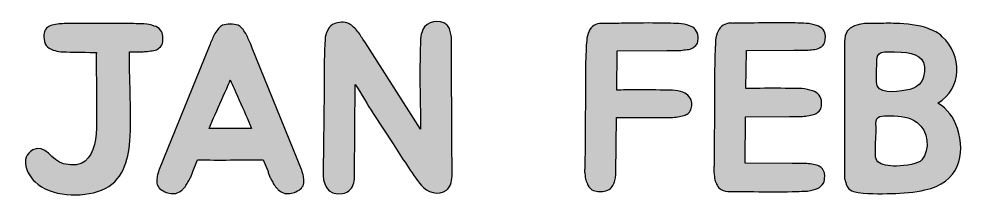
# Model space of a CAD drawing. Header units: millimetres. Extents: x 48 to 162, y 109 to 188.
# Drawn here: x 53 to 68.46, y 184.54 to 187.47 of the extents above; entities that cross this region are included whole.
import ezdxf

# ---------------------------------------------------------------- set-up
doc = ezdxf.new("R2010")
doc.units = ezdxf.units.MM
doc.header["$MEASUREMENT"] = 0
doc.layers.add('Layer 2', color=7, linetype='Continuous', lineweight=0)

# ---------------------------------------------------------------- blocks, each defined once
blk = doc.blocks.new('Block_60')
at = {"layer": 'Layer 2', "true_color": 0x000000, "transparency": 33554687}
h = blk.add_hatch(color=18, dxfattribs=at)
h.dxf.hatch_style = 2
edge = h.paths.add_edge_path()
edge.add_spline(control_points=[(64.088, 187.184), (64.088, 187.153), (64.083, 187.122), (64.08, 187.098), (64.076, 187.067), (64.06, 187.044), (64.029, 187.017), (64.014, 187.005), (63.987, 186.99), (63.959, 186.978), (63.928, 186.97), (63.893, 186.967), (63.855, 186.963), (63.824, 186.955), (63.785, 186.955), (63.75, 186.955), (63.75, 186.955), (63.575, 186.955), (63.575, 186.955), (63.575, 186.955), (62.764, 186.951), (62.764, 186.951), (62.764, 186.951), (62.764, 186.939), (62.764, 186.939), (62.764, 186.939), (62.76, 186.307), (62.76, 186.307), (62.799, 186.307), (62.849, 186.307), (62.919, 186.311), (63.125, 186.311), (63.269, 186.311), (63.466, 186.307), (63.466, 186.307), (63.49, 186.307), (63.49, 186.307), (63.548, 186.307), (63.606, 186.303), (63.668, 186.303), (63.727, 186.299), (63.785, 186.291), (63.839, 186.272), (63.882, 186.256), (63.917, 186.233), (63.94, 186.198), (63.967, 186.167), (63.983, 186.132), (63.983, 186.093), (63.983, 186.062), (63.983, 186.035), (63.975, 186.004), (63.971, 185.981), (63.952, 185.953), (63.924, 185.926), (63.905, 185.911), (63.886, 185.899), (63.851, 185.891), (63.824, 185.884), (63.789, 185.872), (63.754, 185.868), (63.719, 185.864), (63.684, 185.86), (63.645, 185.86), (63.645, 185.86), (63.466, 185.86), (63.466, 185.86), (63.466, 185.86), (62.752, 185.856), (62.752, 185.856), (62.752, 185.856), (62.741, 184.956), (62.741, 184.956), (62.741, 184.956), (62.741, 184.925), (62.741, 184.925), (62.741, 184.902), (62.737, 184.878), (62.733, 184.851), (62.725, 184.824), (62.718, 184.793), (62.706, 184.77), (62.69, 184.739), (62.675, 184.712), (62.655, 184.696), (62.628, 184.677), (62.593, 184.661), (62.55, 184.653), (62.481, 184.638), (62.415, 184.646), (62.353, 184.677), (62.329, 184.692), (62.302, 184.715), (62.287, 184.75), (62.283, 184.758), (62.279, 184.77), (62.279, 184.774), (62.279, 184.774), (62.267, 184.797), (62.267, 184.797), (62.252, 184.824), (62.248, 184.851), (62.244, 184.878), (62.244, 184.902), (62.24, 184.929), (62.236, 184.956), (62.232, 184.979), (62.232, 184.995), (62.236, 185.018), (62.236, 185.018), (62.236, 185.08), (62.236, 185.08), (62.236, 185.08), (62.24, 185.383), (62.24, 185.383), (62.24, 185.383), (62.244, 185.942), (62.244, 185.942), (62.248, 186.105), (62.248, 186.28), (62.248, 186.458), (62.244, 186.644), (62.248, 186.772), (62.256, 186.943), (62.256, 186.943), (62.256, 186.963), (62.256, 186.963), (62.259, 187.017), (62.259, 187.067), (62.267, 187.118), (62.271, 187.172), (62.283, 187.223), (62.306, 187.269), (62.322, 187.308), (62.349, 187.343), (62.384, 187.362), (62.423, 187.386), (62.465, 187.397), (62.508, 187.397), (62.524, 187.397), (62.539, 187.397), (62.558, 187.393), (62.558, 187.393), (62.558, 187.397), (62.558, 187.397), (62.741, 187.397), (62.756, 187.397), (62.962, 187.401), (63.172, 187.405), (63.373, 187.405), (63.575, 187.401), (63.575, 187.401), (63.595, 187.401), (63.595, 187.401), (63.653, 187.397), (63.711, 187.397), (63.773, 187.393), (63.831, 187.393), (63.89, 187.378), (63.944, 187.359), (63.987, 187.347), (64.021, 187.324), (64.045, 187.292), (64.072, 187.258), (64.083, 187.223), (64.088, 187.184)], knot_values=[0, 0, 0, 0, 1, 1, 1, 2, 2, 2, 3, 3, 3, 4, 4, 4, 5, 5, 5, 6, 6, 6, 7, 7, 7, 8, 8, 8, 9, 9, 9, 10, 10, 10, 11, 11, 11, 12, 12, 12, 13, 13, 13, 14, 14, 14, 15, 15, 15, 16, 16, 16, 17, 17, 17, 18, 18, 18, 19, 19, 19, 20, 20, 20, 21, 21, 21, 22, 22, 22, 23, 23, 23, 24, 24, 24, 25, 25, 25, 26, 26, 26, 27, 27, 27, 28, 28, 28, 29, 29, 29, 30, 30, 30, 31, 31, 31, 32, 32, 32, 33, 33, 33, 34, 34, 34, 35, 35, 35, 36, 36, 36, 37, 37, 37, 38, 38, 38, 39, 39, 39, 40, 40, 40, 41, 41, 41, 42, 42, 42, 43, 43, 43, 44, 44, 44, 45, 45, 45, 46, 46, 46, 47, 47, 47, 48, 48, 48, 49, 49, 49, 50, 50, 50, 51, 51, 51, 52, 52, 52, 53, 53, 53, 54, 54, 54, 55, 55, 55, 55], degree=3, periodic=0)
h = blk.add_hatch(color=18, dxfattribs=at)
h.dxf.hatch_style = 2
edge = h.paths.add_edge_path()
edge.add_spline(control_points=[(64.875, 186.943), (64.875, 186.943), (64.867, 186.334), (64.867, 186.334), (64.867, 186.334), (65.023, 186.334), (65.023, 186.334), (65.232, 186.338), (65.38, 186.338), (65.581, 186.334), (65.581, 186.334), (65.601, 186.334), (65.601, 186.334), (65.663, 186.334), (65.721, 186.33), (65.78, 186.33), (65.842, 186.326), (65.9, 186.311), (65.954, 186.295), (66.001, 186.28), (66.035, 186.256), (66.063, 186.225), (66.09, 186.19), (66.102, 186.151), (66.102, 186.113), (66.102, 186.085), (66.102, 186.05), (66.094, 186.023), (66.09, 185.996), (66.074, 185.969), (66.043, 185.946), (66.028, 185.926), (66.001, 185.915), (65.97, 185.907), (65.942, 185.899), (65.908, 185.891), (65.869, 185.887), (65.834, 185.88), (65.799, 185.876), (65.76, 185.876), (65.76, 185.876), (65.578, 185.876), (65.578, 185.876), (65.578, 185.876), (64.86, 185.872), (64.86, 185.872), (64.86, 185.872), (64.852, 185.111), (64.852, 185.111), (64.852, 185.111), (65.624, 185.104), (65.624, 185.104), (65.624, 185.104), (65.807, 185.104), (65.807, 185.104), (65.845, 185.104), (65.884, 185.104), (65.915, 185.1), (65.954, 185.092), (65.989, 185.088), (66.02, 185.08), (66.051, 185.069), (66.078, 185.053), (66.098, 185.038), (66.125, 185.01), (66.141, 184.987), (66.148, 184.956), (66.152, 184.933), (66.156, 184.902), (66.152, 184.871), (66.152, 184.828), (66.141, 184.793), (66.113, 184.758), (66.086, 184.727), (66.051, 184.7), (66.004, 184.688), (65.95, 184.665), (65.892, 184.653), (65.826, 184.653), (65.768, 184.65), (65.706, 184.65), (65.648, 184.646), (65.648, 184.646), (65.624, 184.646), (65.624, 184.646), (65.422, 184.642), (65.213, 184.642), (64.995, 184.646), (64.794, 184.65), (64.774, 184.65), (64.611, 184.65), (64.557, 184.646), (64.507, 184.653), (64.464, 184.681), (64.437, 184.696), (64.413, 184.719), (64.398, 184.754), (64.39, 184.762), (64.386, 184.774), (64.386, 184.777), (64.382, 184.785), (64.375, 184.793), (64.37, 184.801), (64.363, 184.828), (64.355, 184.855), (64.355, 184.882), (64.351, 184.906), (64.347, 184.933), (64.344, 184.96), (64.344, 184.96), (64.344, 185.022), (64.344, 185.022), (64.344, 185.041), (64.347, 185.065), (64.347, 185.084), (64.347, 185.084), (64.347, 185.387), (64.347, 185.387), (64.347, 185.387), (64.355, 185.946), (64.355, 185.946), (64.355, 185.946), (64.355, 186.462), (64.355, 186.462), (64.355, 186.648), (64.359, 186.776), (64.363, 186.947), (64.363, 186.947), (64.363, 186.967), (64.363, 186.967), (64.367, 187.021), (64.37, 187.071), (64.37, 187.122), (64.375, 187.176), (64.39, 187.226), (64.413, 187.273), (64.433, 187.312), (64.456, 187.347), (64.495, 187.366), (64.534, 187.39), (64.569, 187.401), (64.615, 187.401), (64.635, 187.401), (64.646, 187.401), (64.662, 187.397), (64.662, 187.397), (64.662, 187.401), (64.662, 187.401), (64.848, 187.401), (64.86, 187.401), (65.073, 187.405), (65.279, 187.409), (65.457, 187.409), (65.655, 187.405), (65.655, 187.405), (65.671, 187.405), (65.671, 187.405), (65.729, 187.401), (65.791, 187.401), (65.849, 187.397), (65.908, 187.397), (65.966, 187.382), (66.02, 187.362), (66.063, 187.351), (66.102, 187.327), (66.129, 187.296), (66.152, 187.261), (66.164, 187.226), (66.164, 187.188), (66.164, 187.157), (66.164, 187.126), (66.156, 187.102), (66.152, 187.071), (66.136, 187.048), (66.109, 187.021), (66.09, 187.009), (66.067, 186.994), (66.035, 186.982), (66.004, 186.974), (65.97, 186.97), (65.939, 186.967), (65.9, 186.959), (65.865, 186.959), (65.826, 186.959), (65.826, 186.959), (65.651, 186.959), (65.651, 186.959), (65.651, 186.959), (64.875, 186.955), (64.875, 186.955), (64.875, 186.955), (64.875, 186.943), (64.875, 186.943)], knot_values=[0, 0, 0, 0, 1, 1, 1, 2, 2, 2, 3, 3, 3, 4, 4, 4, 5, 5, 5, 6, 6, 6, 7, 7, 7, 8, 8, 8, 9, 9, 9, 10, 10, 10, 11, 11, 11, 12, 12, 12, 13, 13, 13, 14, 14, 14, 15, 15, 15, 16, 16, 16, 17, 17, 17, 18, 18, 18, 19, 19, 19, 20, 20, 20, 21, 21, 21, 22, 22, 22, 23, 23, 23, 24, 24, 24, 25, 25, 25, 26, 26, 26, 27, 27, 27, 28, 28, 28, 29, 29, 29, 30, 30, 30, 31, 31, 31, 32, 32, 32, 33, 33, 33, 34, 34, 34, 35, 35, 35, 36, 36, 36, 37, 37, 37, 38, 38, 38, 39, 39, 39, 40, 40, 40, 41, 41, 41, 42, 42, 42, 43, 43, 43, 44, 44, 44, 45, 45, 45, 46, 46, 46, 47, 47, 47, 48, 48, 48, 49, 49, 49, 50, 50, 50, 51, 51, 51, 52, 52, 52, 53, 53, 53, 54, 54, 54, 55, 55, 55, 56, 56, 56, 57, 57, 57, 58, 58, 58, 59, 59, 59, 60, 60, 60, 61, 61, 61, 62, 62, 62, 63, 63, 63, 64, 64, 64, 64], degree=3, periodic=0)
h = blk.add_hatch(color=18, dxfattribs=at)
h.dxf.hatch_style = 2
edge = h.paths.add_edge_path()
edge.add_spline(control_points=[(67.002, 186.73), (67.002, 186.633), (66.998, 186.536), (66.998, 186.443), (66.994, 186.233), (67.312, 186.276), (67.479, 186.303), (67.665, 186.334), (67.766, 186.423), (67.782, 186.609), (67.801, 186.842), (67.642, 186.92), (67.401, 186.928), (67.079, 186.935), (66.994, 186.97), (67.002, 186.73)], knot_values=[0, 0, 0, 0, 1, 1, 1, 2, 2, 2, 3, 3, 3, 4, 4, 4, 5, 5, 5, 5], degree=3, periodic=0)
edge = h.paths.add_edge_path()
edge.add_spline(control_points=[(67.739, 185.166), (67.879, 185.329), (67.844, 185.647), (67.665, 185.775), (67.545, 185.868), (67.382, 185.887), (67.231, 185.887), (67.083, 185.884), (66.986, 185.899), (66.99, 185.756), (66.998, 185.624), (66.982, 185.484), (66.982, 185.36), (66.982, 185.29), (66.967, 185.189), (67.021, 185.135), (67.079, 185.08), (67.196, 185.061), (67.324, 185.065), (67.483, 185.073), (67.677, 185.092), (67.739, 185.166)], knot_values=[0, 0, 0, 0, 1, 1, 1, 2, 2, 2, 3, 3, 3, 4, 4, 4, 5, 5, 5, 6, 6, 6, 7, 7, 7, 7], degree=3, periodic=0)
edge = h.paths.add_edge_path()
edge.add_spline(control_points=[(68.321, 185.678), (68.461, 185.255), (68.345, 184.789), (67.786, 184.673), (67.634, 184.638), (67.409, 184.615), (67.25, 184.615), (67.048, 184.611), (66.827, 184.603), (66.625, 184.646), (66.536, 184.673), (66.505, 184.743), (66.49, 184.824), (66.478, 184.851), (66.474, 184.875), (66.474, 184.894), (66.474, 184.894), (66.474, 187.098), (66.474, 187.098), (66.474, 187.39), (66.734, 187.401), (66.998, 187.397), (67.103, 187.397), (67.208, 187.401), (67.316, 187.397), (67.487, 187.393), (67.681, 187.374), (67.844, 187.312), (67.887, 187.296), (67.929, 187.277), (67.968, 187.258), (68.007, 187.238), (68.046, 187.211), (68.073, 187.18), (68.403, 186.881), (68.399, 186.334), (68.003, 186.093), (68.155, 185.996), (68.259, 185.868), (68.321, 185.678)], knot_values=[0, 0, 0, 0, 1, 1, 1, 2, 2, 2, 3, 3, 3, 4, 4, 4, 5, 5, 5, 6, 6, 6, 7, 7, 7, 8, 8, 8, 9, 9, 9, 10, 10, 10, 11, 11, 11, 12, 12, 12, 13, 13, 13, 13], degree=3, periodic=0)
at = {"layer": 'Layer 2', "color": 18, "lineweight": 25, "true_color": 0x000000}
for points, knots in [([(64.088, 187.184), (64.088, 187.153), (64.083, 187.122), (64.08, 187.098), (64.076, 187.067), (64.06, 187.044), (64.029, 187.017), (64.014, 187.005), (63.987, 186.99), (63.959, 186.978), (63.928, 186.97), (63.893, 186.967), (63.855, 186.963), (63.824, 186.955), (63.785, 186.955), (63.75, 186.955), (63.75, 186.955), (63.575, 186.955), (63.575, 186.955), (63.575, 186.955), (62.764, 186.951), (62.764, 186.951), (62.764, 186.951), (62.764, 186.939), (62.764, 186.939), (62.764, 186.939), (62.76, 186.307), (62.76, 186.307), (62.799, 186.307), (62.849, 186.307), (62.919, 186.311), (63.125, 186.311), (63.269, 186.311), (63.466, 186.307), (63.466, 186.307), (63.49, 186.307), (63.49, 186.307), (63.548, 186.307), (63.606, 186.303), (63.668, 186.303), (63.727, 186.299), (63.785, 186.291), (63.839, 186.272), (63.882, 186.256), (63.917, 186.233), (63.94, 186.198), (63.967, 186.167), (63.983, 186.132), (63.983, 186.093), (63.983, 186.062), (63.983, 186.035), (63.975, 186.004), (63.971, 185.981), (63.952, 185.953), (63.924, 185.926), (63.905, 185.911), (63.886, 185.899), (63.851, 185.891), (63.824, 185.884), (63.789, 185.872), (63.754, 185.868), (63.719, 185.864), (63.684, 185.86), (63.645, 185.86), (63.645, 185.86), (63.466, 185.86), (63.466, 185.86), (63.466, 185.86), (62.752, 185.856), (62.752, 185.856), (62.752, 185.856), (62.741, 184.956), (62.741, 184.956), (62.741, 184.956), (62.741, 184.925), (62.741, 184.925), (62.741, 184.902), (62.737, 184.878), (62.733, 184.851), (62.725, 184.824), (62.718, 184.793), (62.706, 184.77), (62.69, 184.739), (62.675, 184.712), (62.655, 184.696), (62.628, 184.677), (62.593, 184.661), (62.55, 184.653), (62.481, 184.638), (62.415, 184.646), (62.353, 184.677), (62.329, 184.692), (62.302, 184.715), (62.287, 184.75), (62.283, 184.758), (62.279, 184.77), (62.279, 184.774), (62.279, 184.774), (62.267, 184.797), (62.267, 184.797), (62.252, 184.824), (62.248, 184.851), (62.244, 184.878), (62.244, 184.902), (62.24, 184.929), (62.236, 184.956), (62.232, 184.979), (62.232, 184.995), (62.236, 185.018), (62.236, 185.018), (62.236, 185.08), (62.236, 185.08), (62.236, 185.08), (62.24, 185.383), (62.24, 185.383), (62.24, 185.383), (62.244, 185.942), (62.244, 185.942), (62.248, 186.105), (62.248, 186.28), (62.248, 186.458), (62.244, 186.644), (62.248, 186.772), (62.256, 186.943), (62.256, 186.943), (62.256, 186.963), (62.256, 186.963), (62.259, 187.017), (62.259, 187.067), (62.267, 187.118), (62.271, 187.172), (62.283, 187.223), (62.306, 187.269), (62.322, 187.308), (62.349, 187.343), (62.384, 187.362), (62.423, 187.386), (62.465, 187.397), (62.508, 187.397), (62.524, 187.397), (62.539, 187.397), (62.558, 187.393), (62.558, 187.393), (62.558, 187.397), (62.558, 187.397), (62.741, 187.397), (62.756, 187.397), (62.962, 187.401), (63.172, 187.405), (63.373, 187.405), (63.575, 187.401), (63.575, 187.401), (63.595, 187.401), (63.595, 187.401), (63.653, 187.397), (63.711, 187.397), (63.773, 187.393), (63.831, 187.393), (63.89, 187.378), (63.944, 187.359), (63.987, 187.347), (64.021, 187.324), (64.045, 187.292), (64.072, 187.258), (64.083, 187.223), (64.088, 187.184)], [0, 0, 0, 0, 1, 1, 1, 2, 2, 2, 3, 3, 3, 4, 4, 4, 5, 5, 5, 6, 6, 6, 7, 7, 7, 8, 8, 8, 9, 9, 9, 10, 10, 10, 11, 11, 11, 12, 12, 12, 13, 13, 13, 14, 14, 14, 15, 15, 15, 16, 16, 16, 17, 17, 17, 18, 18, 18, 19, 19, 19, 20, 20, 20, 21, 21, 21, 22, 22, 22, 23, 23, 23, 24, 24, 24, 25, 25, 25, 26, 26, 26, 27, 27, 27, 28, 28, 28, 29, 29, 29, 30, 30, 30, 31, 31, 31, 32, 32, 32, 33, 33, 33, 34, 34, 34, 35, 35, 35, 36, 36, 36, 37, 37, 37, 38, 38, 38, 39, 39, 39, 40, 40, 40, 41, 41, 41, 42, 42, 42, 43, 43, 43, 44, 44, 44, 45, 45, 45, 46, 46, 46, 47, 47, 47, 48, 48, 48, 49, 49, 49, 50, 50, 50, 51, 51, 51, 52, 52, 52, 53, 53, 53, 54, 54, 54, 55, 55, 55, 55]), ([(64.875, 186.943), (64.875, 186.943), (64.867, 186.334), (64.867, 186.334), (64.867, 186.334), (65.023, 186.334), (65.023, 186.334), (65.232, 186.338), (65.38, 186.338), (65.581, 186.334), (65.581, 186.334), (65.601, 186.334), (65.601, 186.334), (65.663, 186.334), (65.721, 186.33), (65.78, 186.33), (65.842, 186.326), (65.9, 186.311), (65.954, 186.295), (66.001, 186.28), (66.035, 186.256), (66.063, 186.225), (66.09, 186.19), (66.102, 186.151), (66.102, 186.113), (66.102, 186.085), (66.102, 186.05), (66.094, 186.023), (66.09, 185.996), (66.074, 185.969), (66.043, 185.946), (66.028, 185.926), (66.001, 185.915), (65.97, 185.907), (65.942, 185.899), (65.908, 185.891), (65.869, 185.887), (65.834, 185.88), (65.799, 185.876), (65.76, 185.876), (65.76, 185.876), (65.578, 185.876), (65.578, 185.876), (65.578, 185.876), (64.86, 185.872), (64.86, 185.872), (64.86, 185.872), (64.852, 185.111), (64.852, 185.111), (64.852, 185.111), (65.624, 185.104), (65.624, 185.104), (65.624, 185.104), (65.807, 185.104), (65.807, 185.104), (65.845, 185.104), (65.884, 185.104), (65.915, 185.1), (65.954, 185.092), (65.989, 185.088), (66.02, 185.08), (66.051, 185.069), (66.078, 185.053), (66.098, 185.038), (66.125, 185.01), (66.141, 184.987), (66.148, 184.956), (66.152, 184.933), (66.156, 184.902), (66.152, 184.871), (66.152, 184.828), (66.141, 184.793), (66.113, 184.758), (66.086, 184.727), (66.051, 184.7), (66.004, 184.688), (65.95, 184.665), (65.892, 184.653), (65.826, 184.653), (65.768, 184.65), (65.706, 184.65), (65.648, 184.646), (65.648, 184.646), (65.624, 184.646), (65.624, 184.646), (65.422, 184.642), (65.213, 184.642), (64.995, 184.646), (64.794, 184.65), (64.774, 184.65), (64.611, 184.65), (64.557, 184.646), (64.507, 184.653), (64.464, 184.681), (64.437, 184.696), (64.413, 184.719), (64.398, 184.754), (64.39, 184.762), (64.386, 184.774), (64.386, 184.777), (64.382, 184.785), (64.375, 184.793), (64.37, 184.801), (64.363, 184.828), (64.355, 184.855), (64.355, 184.882), (64.351, 184.906), (64.347, 184.933), (64.344, 184.96), (64.344, 184.96), (64.344, 185.022), (64.344, 185.022), (64.344, 185.041), (64.347, 185.065), (64.347, 185.084), (64.347, 185.084), (64.347, 185.387), (64.347, 185.387), (64.347, 185.387), (64.355, 185.946), (64.355, 185.946), (64.355, 185.946), (64.355, 186.462), (64.355, 186.462), (64.355, 186.648), (64.359, 186.776), (64.363, 186.947), (64.363, 186.947), (64.363, 186.967), (64.363, 186.967), (64.367, 187.021), (64.37, 187.071), (64.37, 187.122), (64.375, 187.176), (64.39, 187.226), (64.413, 187.273), (64.433, 187.312), (64.456, 187.347), (64.495, 187.366), (64.534, 187.39), (64.569, 187.401), (64.615, 187.401), (64.635, 187.401), (64.646, 187.401), (64.662, 187.397), (64.662, 187.397), (64.662, 187.401), (64.662, 187.401), (64.848, 187.401), (64.86, 187.401), (65.073, 187.405), (65.279, 187.409), (65.457, 187.409), (65.655, 187.405), (65.655, 187.405), (65.671, 187.405), (65.671, 187.405), (65.729, 187.401), (65.791, 187.401), (65.849, 187.397), (65.908, 187.397), (65.966, 187.382), (66.02, 187.362), (66.063, 187.351), (66.102, 187.327), (66.129, 187.296), (66.152, 187.261), (66.164, 187.226), (66.164, 187.188), (66.164, 187.157), (66.164, 187.126), (66.156, 187.102), (66.152, 187.071), (66.136, 187.048), (66.109, 187.021), (66.09, 187.009), (66.067, 186.994), (66.035, 186.982), (66.004, 186.974), (65.97, 186.97), (65.939, 186.967), (65.9, 186.959), (65.865, 186.959), (65.826, 186.959), (65.826, 186.959), (65.651, 186.959), (65.651, 186.959), (65.651, 186.959), (64.875, 186.955), (64.875, 186.955), (64.875, 186.955), (64.875, 186.943), (64.875, 186.943)], [0, 0, 0, 0, 1, 1, 1, 2, 2, 2, 3, 3, 3, 4, 4, 4, 5, 5, 5, 6, 6, 6, 7, 7, 7, 8, 8, 8, 9, 9, 9, 10, 10, 10, 11, 11, 11, 12, 12, 12, 13, 13, 13, 14, 14, 14, 15, 15, 15, 16, 16, 16, 17, 17, 17, 18, 18, 18, 19, 19, 19, 20, 20, 20, 21, 21, 21, 22, 22, 22, 23, 23, 23, 24, 24, 24, 25, 25, 25, 26, 26, 26, 27, 27, 27, 28, 28, 28, 29, 29, 29, 30, 30, 30, 31, 31, 31, 32, 32, 32, 33, 33, 33, 34, 34, 34, 35, 35, 35, 36, 36, 36, 37, 37, 37, 38, 38, 38, 39, 39, 39, 40, 40, 40, 41, 41, 41, 42, 42, 42, 43, 43, 43, 44, 44, 44, 45, 45, 45, 46, 46, 46, 47, 47, 47, 48, 48, 48, 49, 49, 49, 50, 50, 50, 51, 51, 51, 52, 52, 52, 53, 53, 53, 54, 54, 54, 55, 55, 55, 56, 56, 56, 57, 57, 57, 58, 58, 58, 59, 59, 59, 60, 60, 60, 61, 61, 61, 62, 62, 62, 63, 63, 63, 64, 64, 64, 64]), ([(68.321, 185.678), (68.461, 185.255), (68.345, 184.789), (67.786, 184.673), (67.634, 184.638), (67.409, 184.615), (67.25, 184.615), (67.048, 184.611), (66.827, 184.603), (66.625, 184.646), (66.536, 184.673), (66.505, 184.743), (66.49, 184.824), (66.478, 184.851), (66.474, 184.875), (66.474, 184.894), (66.474, 184.894), (66.474, 187.098), (66.474, 187.098), (66.474, 187.39), (66.734, 187.401), (66.998, 187.397), (67.103, 187.397), (67.208, 187.401), (67.316, 187.397), (67.487, 187.393), (67.681, 187.374), (67.844, 187.312), (67.887, 187.296), (67.929, 187.277), (67.968, 187.258), (68.007, 187.238), (68.046, 187.211), (68.073, 187.18), (68.403, 186.881), (68.399, 186.334), (68.003, 186.093), (68.155, 185.996), (68.259, 185.868), (68.321, 185.678)], [0, 0, 0, 0, 1, 1, 1, 2, 2, 2, 3, 3, 3, 4, 4, 4, 5, 5, 5, 6, 6, 6, 7, 7, 7, 8, 8, 8, 9, 9, 9, 10, 10, 10, 11, 11, 11, 12, 12, 12, 13, 13, 13, 13]), ([(67.002, 186.73), (67.002, 186.633), (66.998, 186.536), (66.998, 186.443), (66.994, 186.233), (67.312, 186.276), (67.479, 186.303), (67.665, 186.334), (67.766, 186.423), (67.782, 186.609), (67.801, 186.842), (67.642, 186.92), (67.401, 186.928), (67.079, 186.935), (66.994, 186.97), (67.002, 186.73)], [0, 0, 0, 0, 1, 1, 1, 2, 2, 2, 3, 3, 3, 4, 4, 4, 5, 5, 5, 5]), ([(67.739, 185.166), (67.879, 185.329), (67.844, 185.647), (67.665, 185.775), (67.545, 185.868), (67.382, 185.887), (67.231, 185.887), (67.083, 185.884), (66.986, 185.899), (66.99, 185.756), (66.998, 185.624), (66.982, 185.484), (66.982, 185.36), (66.982, 185.29), (66.967, 185.189), (67.021, 185.135), (67.079, 185.08), (67.196, 185.061), (67.324, 185.065), (67.483, 185.073), (67.677, 185.092), (67.739, 185.166)], [0, 0, 0, 0, 1, 1, 1, 2, 2, 2, 3, 3, 3, 4, 4, 4, 5, 5, 5, 6, 6, 6, 7, 7, 7, 7])]:
    blk.add_open_spline(points, degree=3, knots=knots, dxfattribs=at)
blk = doc.blocks.new('Block_61')
at = {"layer": 'Layer 2', "true_color": 0x000000, "transparency": 33554687}
h = blk.add_hatch(color=18, dxfattribs=at)
h.dxf.hatch_style = 2
edge = h.paths.add_edge_path()
edge.add_spline(control_points=[(59.978, 184.672), (59.854, 184.571), (59.652, 184.637), (59.571, 184.746), (59.396, 184.96), (59.256, 185.2), (59.105, 185.429), (59.105, 185.429), (58.779, 185.922), (58.779, 185.922), (58.69, 186.062), (58.593, 186.248), (58.488, 186.4), (58.488, 186.4), (58.476, 184.917), (58.476, 184.917), (58.476, 184.917), (58.476, 184.882), (58.476, 184.882), (58.476, 184.801), (58.449, 184.715), (58.383, 184.657), (58.36, 184.637), (58.325, 184.622), (58.282, 184.614), (58.026, 184.568), (57.948, 184.797), (57.964, 184.979), (57.964, 184.979), (57.964, 185.045), (57.964, 185.045), (57.964, 185.045), (57.972, 185.348), (57.972, 185.348), (57.972, 185.348), (57.976, 185.911), (57.976, 185.911), (57.979, 186.074), (57.979, 186.248), (57.979, 186.431), (57.976, 186.652), (57.983, 186.92), (57.995, 187.133), (57.999, 187.187), (58.01, 187.238), (58.038, 187.284), (58.049, 187.323), (58.08, 187.354), (58.119, 187.378), (58.178, 187.412), (58.282, 187.424), (58.348, 187.409), (58.375, 187.401), (58.399, 187.385), (58.426, 187.37), (58.449, 187.35), (58.476, 187.327), (58.496, 187.304), (58.523, 187.277), (58.542, 187.246), (58.562, 187.222), (58.577, 187.191), (58.593, 187.168), (58.612, 187.141), (58.612, 187.141), (58.655, 187.079), (58.655, 187.079), (58.655, 187.079), (59.551, 185.666), (59.551, 185.666), (59.551, 185.666), (59.551, 185.922), (59.551, 185.922), (59.551, 186.085), (59.547, 186.26), (59.544, 186.446), (59.544, 186.664), (59.544, 186.927), (59.555, 187.145), (59.555, 187.195), (59.571, 187.246), (59.594, 187.296), (59.644, 187.428), (59.869, 187.471), (59.982, 187.374), (59.998, 187.358), (60.017, 187.335), (60.025, 187.312), (60.037, 187.281), (60.044, 187.253), (60.048, 187.222), (60.056, 187.187), (60.06, 187.16), (60.06, 187.125), (60.06, 186.481), (60.064, 185.79), (60.068, 185.146), (60.068, 185.072), (60.075, 185.006), (60.071, 184.933), (60.068, 184.847), (60.06, 184.735), (59.978, 184.672)], knot_values=[0, 0, 0, 0, 1, 1, 1, 2, 2, 2, 3, 3, 3, 4, 4, 4, 5, 5, 5, 6, 6, 6, 7, 7, 7, 8, 8, 8, 9, 9, 9, 10, 10, 10, 11, 11, 11, 12, 12, 12, 13, 13, 13, 14, 14, 14, 15, 15, 15, 16, 16, 16, 17, 17, 17, 18, 18, 18, 19, 19, 19, 20, 20, 20, 21, 21, 21, 22, 22, 22, 23, 23, 23, 24, 24, 24, 25, 25, 25, 26, 26, 26, 27, 27, 27, 28, 28, 28, 29, 29, 29, 30, 30, 30, 31, 31, 31, 32, 32, 32, 33, 33, 33, 34, 34, 34, 34], degree=3, periodic=0)
h = blk.add_hatch(color=18, dxfattribs=at)
h.dxf.hatch_style = 2
edge = h.paths.add_edge_path()
edge.add_spline(control_points=[(55.345, 187.187), (55.349, 187.156), (55.345, 187.098), (55.341, 187.075), (55.333, 187.048), (55.318, 187.024), (55.286, 186.997), (55.271, 186.982), (55.252, 186.966), (55.221, 186.958), (55.19, 186.951), (55.159, 186.947), (55.123, 186.943), (55.089, 186.939), (55.058, 186.935), (55.023, 186.935), (55.023, 186.935), (54.801, 186.935), (54.801, 186.935), (54.801, 186.935), (54.801, 186.869), (54.801, 186.869), (54.798, 186.407), (54.84, 185.934), (54.809, 185.472), (54.782, 185.158), (54.697, 184.808), (54.344, 184.669), (54.018, 184.54), (53.513, 184.568), (53.261, 184.804), (53.129, 184.925), (52.997, 185.2), (53.226, 185.328), (53.427, 185.445), (53.528, 185.146), (53.727, 185.099), (54.359, 184.948), (54.254, 185.767), (54.262, 186.074), (54.266, 186.345), (54.258, 186.609), (54.258, 186.881), (54.258, 186.881), (54.258, 186.896), (54.258, 186.896), (54.262, 186.904), (54.262, 186.912), (54.262, 186.92), (54.262, 186.92), (54.25, 186.92), (54.25, 186.92), (54.188, 186.927), (53.8, 186.927), (53.734, 186.931), (53.734, 186.931), (53.68, 186.931), (53.68, 186.931), (53.68, 186.931), (53.68, 186.935), (53.68, 186.935), (53.637, 186.939), (53.598, 186.951), (53.556, 186.962), (53.509, 186.978), (53.47, 187.001), (53.443, 187.036), (53.416, 187.063), (53.404, 187.133), (53.404, 187.172), (53.404, 187.199), (53.404, 187.23), (53.412, 187.257), (53.416, 187.284), (53.435, 187.312), (53.466, 187.335), (53.482, 187.346), (53.509, 187.362), (53.54, 187.37), (53.575, 187.378), (53.614, 187.385), (53.653, 187.389), (53.688, 187.393), (53.727, 187.393), (53.765, 187.393), (53.765, 187.393), (54.138, 187.393), (54.138, 187.393), (54.169, 187.393), (54.212, 187.393), (54.262, 187.397), (54.464, 187.397), (54.662, 187.397), (54.848, 187.393), (54.848, 187.393), (54.871, 187.393), (54.871, 187.393), (54.926, 187.393), (54.984, 187.389), (55.038, 187.389), (55.1, 187.385), (55.154, 187.374), (55.205, 187.354), (55.248, 187.343), (55.279, 187.323), (55.306, 187.288), (55.329, 187.257), (55.345, 187.226), (55.345, 187.187)], knot_values=[0, 0, 0, 0, 1, 1, 1, 2, 2, 2, 3, 3, 3, 4, 4, 4, 5, 5, 5, 6, 6, 6, 7, 7, 7, 8, 8, 8, 9, 9, 9, 10, 10, 10, 11, 11, 11, 12, 12, 12, 13, 13, 13, 14, 14, 14, 15, 15, 15, 16, 16, 16, 17, 17, 17, 18, 18, 18, 19, 19, 19, 20, 20, 20, 21, 21, 21, 22, 22, 22, 23, 23, 23, 24, 24, 24, 25, 25, 25, 26, 26, 26, 27, 27, 27, 28, 28, 28, 29, 29, 29, 30, 30, 30, 31, 31, 31, 32, 32, 32, 33, 33, 33, 34, 34, 34, 35, 35, 35, 36, 36, 36, 36], degree=3, periodic=0)
h = blk.add_hatch(color=18, dxfattribs=at)
h.dxf.hatch_style = 2
edge = h.paths.add_edge_path()
edge.add_spline(control_points=[(56.722, 185.852), (56.656, 186), (56.586, 186.163), (56.509, 186.33), (56.489, 186.376), (56.466, 186.427), (56.447, 186.473), (56.431, 186.427), (56.408, 186.376), (56.389, 186.33), (56.311, 186.163), (56.241, 186), (56.175, 185.852), (56.175, 185.852), (56.105, 185.681), (56.105, 185.681), (56.105, 185.681), (56.792, 185.681), (56.792, 185.681), (56.792, 185.681), (56.722, 185.852), (56.722, 185.852)], knot_values=[0, 0, 0, 0, 1, 1, 1, 2, 2, 2, 3, 3, 3, 4, 4, 4, 5, 5, 5, 6, 6, 6, 7, 7, 7, 7], degree=3, periodic=0)
edge = h.paths.add_edge_path()
edge.add_spline(control_points=[(57.65, 184.808), (57.65, 184.777), (57.642, 184.75), (57.623, 184.723), (57.607, 184.7), (57.58, 184.672), (57.545, 184.657), (57.479, 184.618), (57.413, 184.606), (57.339, 184.618), (57.308, 184.626), (57.273, 184.641), (57.242, 184.669), (57.235, 184.676), (57.227, 184.68), (57.223, 184.688), (57.219, 184.692), (57.211, 184.703), (57.203, 184.707), (57.18, 184.731), (57.165, 184.758), (57.149, 184.781), (57.137, 184.804), (57.126, 184.828), (57.11, 184.855), (57.099, 184.874), (57.087, 184.894), (57.083, 184.913), (57.075, 184.933), (57.068, 184.956), (57.064, 184.975), (57.064, 184.975), (56.982, 185.165), (56.982, 185.165), (56.629, 185.165), (56.268, 185.161), (55.915, 185.165), (55.915, 185.165), (55.834, 184.975), (55.834, 184.975), (55.826, 184.956), (55.822, 184.933), (55.814, 184.913), (55.806, 184.894), (55.798, 184.874), (55.787, 184.855), (55.771, 184.828), (55.76, 184.804), (55.744, 184.781), (55.733, 184.758), (55.717, 184.731), (55.694, 184.707), (55.686, 184.703), (55.678, 184.692), (55.674, 184.688), (55.671, 184.68), (55.663, 184.676), (55.655, 184.669), (55.624, 184.641), (55.589, 184.626), (55.558, 184.618), (55.484, 184.606), (55.418, 184.618), (55.352, 184.657), (55.317, 184.672), (55.29, 184.7), (55.274, 184.723), (55.255, 184.75), (55.248, 184.777), (55.248, 184.808), (55.248, 184.843), (55.251, 184.87), (55.255, 184.901), (55.259, 184.925), (55.267, 184.952), (55.274, 184.971), (55.282, 184.995), (55.286, 185.002), (55.286, 185.006), (55.286, 185.006), (56.094, 186.993), (56.094, 186.993), (56.094, 186.993), (56.117, 187.055), (56.117, 187.055), (56.128, 187.087), (56.144, 187.11), (56.156, 187.145), (56.167, 187.176), (56.179, 187.203), (56.198, 187.234), (56.214, 187.265), (56.237, 187.292), (56.257, 187.315), (56.276, 187.339), (56.299, 187.354), (56.322, 187.366), (56.396, 187.393), (56.501, 187.393), (56.575, 187.366), (56.598, 187.354), (56.621, 187.339), (56.641, 187.315), (56.66, 187.292), (56.68, 187.265), (56.699, 187.234), (56.718, 187.203), (56.73, 187.176), (56.742, 187.145), (56.753, 187.11), (56.769, 187.087), (56.781, 187.055), (56.781, 187.055), (56.804, 186.993), (56.804, 186.993), (56.804, 186.993), (57.611, 185.006), (57.611, 185.006), (57.611, 185.002), (57.615, 184.995), (57.623, 184.971), (57.63, 184.952), (57.638, 184.925), (57.642, 184.901), (57.646, 184.87), (57.65, 184.843), (57.65, 184.808)], knot_values=[0, 0, 0, 0, 1, 1, 1, 2, 2, 2, 3, 3, 3, 4, 4, 4, 5, 5, 5, 6, 6, 6, 7, 7, 7, 8, 8, 8, 9, 9, 9, 10, 10, 10, 11, 11, 11, 12, 12, 12, 13, 13, 13, 14, 14, 14, 15, 15, 15, 16, 16, 16, 17, 17, 17, 18, 18, 18, 19, 19, 19, 20, 20, 20, 21, 21, 21, 22, 22, 22, 23, 23, 23, 24, 24, 24, 25, 25, 25, 26, 26, 26, 27, 27, 27, 28, 28, 28, 29, 29, 29, 30, 30, 30, 31, 31, 31, 32, 32, 32, 33, 33, 33, 34, 34, 34, 35, 35, 35, 36, 36, 36, 37, 37, 37, 38, 38, 38, 39, 39, 39, 40, 40, 40, 41, 41, 41, 42, 42, 42, 42], degree=3, periodic=0)
at = {"layer": 'Layer 2', "color": 18, "lineweight": 25, "true_color": 0x000000}
for points, knots in [([(59.978, 184.672), (59.854, 184.571), (59.652, 184.637), (59.571, 184.746), (59.396, 184.96), (59.256, 185.2), (59.105, 185.429), (59.105, 185.429), (58.779, 185.922), (58.779, 185.922), (58.69, 186.062), (58.593, 186.248), (58.488, 186.4), (58.488, 186.4), (58.476, 184.917), (58.476, 184.917), (58.476, 184.917), (58.476, 184.882), (58.476, 184.882), (58.476, 184.801), (58.449, 184.715), (58.383, 184.657), (58.36, 184.637), (58.325, 184.622), (58.282, 184.614), (58.026, 184.568), (57.948, 184.797), (57.964, 184.979), (57.964, 184.979), (57.964, 185.045), (57.964, 185.045), (57.964, 185.045), (57.972, 185.348), (57.972, 185.348), (57.972, 185.348), (57.976, 185.911), (57.976, 185.911), (57.979, 186.074), (57.979, 186.248), (57.979, 186.431), (57.976, 186.652), (57.983, 186.92), (57.995, 187.133), (57.999, 187.187), (58.01, 187.238), (58.038, 187.284), (58.049, 187.323), (58.08, 187.354), (58.119, 187.378), (58.178, 187.412), (58.282, 187.424), (58.348, 187.409), (58.375, 187.401), (58.399, 187.385), (58.426, 187.37), (58.449, 187.35), (58.476, 187.327), (58.496, 187.304), (58.523, 187.277), (58.542, 187.246), (58.562, 187.222), (58.577, 187.191), (58.593, 187.168), (58.612, 187.141), (58.612, 187.141), (58.655, 187.079), (58.655, 187.079), (58.655, 187.079), (59.551, 185.666), (59.551, 185.666), (59.551, 185.666), (59.551, 185.922), (59.551, 185.922), (59.551, 186.085), (59.547, 186.26), (59.544, 186.446), (59.544, 186.664), (59.544, 186.927), (59.555, 187.145), (59.555, 187.195), (59.571, 187.246), (59.594, 187.296), (59.644, 187.428), (59.869, 187.471), (59.982, 187.374), (59.998, 187.358), (60.017, 187.335), (60.025, 187.312), (60.037, 187.281), (60.044, 187.253), (60.048, 187.222), (60.056, 187.187), (60.06, 187.16), (60.06, 187.125), (60.06, 186.481), (60.064, 185.79), (60.068, 185.146), (60.068, 185.072), (60.075, 185.006), (60.071, 184.933), (60.068, 184.847), (60.06, 184.735), (59.978, 184.672)], [0, 0, 0, 0, 1, 1, 1, 2, 2, 2, 3, 3, 3, 4, 4, 4, 5, 5, 5, 6, 6, 6, 7, 7, 7, 8, 8, 8, 9, 9, 9, 10, 10, 10, 11, 11, 11, 12, 12, 12, 13, 13, 13, 14, 14, 14, 15, 15, 15, 16, 16, 16, 17, 17, 17, 18, 18, 18, 19, 19, 19, 20, 20, 20, 21, 21, 21, 22, 22, 22, 23, 23, 23, 24, 24, 24, 25, 25, 25, 26, 26, 26, 27, 27, 27, 28, 28, 28, 29, 29, 29, 30, 30, 30, 31, 31, 31, 32, 32, 32, 33, 33, 33, 34, 34, 34, 34]), ([(55.345, 187.187), (55.349, 187.156), (55.345, 187.098), (55.341, 187.075), (55.333, 187.048), (55.318, 187.024), (55.286, 186.997), (55.271, 186.982), (55.252, 186.966), (55.221, 186.958), (55.19, 186.951), (55.159, 186.947), (55.123, 186.943), (55.089, 186.939), (55.058, 186.935), (55.023, 186.935), (55.023, 186.935), (54.801, 186.935), (54.801, 186.935), (54.801, 186.935), (54.801, 186.869), (54.801, 186.869), (54.798, 186.407), (54.84, 185.934), (54.809, 185.472), (54.782, 185.158), (54.697, 184.808), (54.344, 184.669), (54.018, 184.54), (53.513, 184.568), (53.261, 184.804), (53.129, 184.925), (52.997, 185.2), (53.226, 185.328), (53.427, 185.445), (53.528, 185.146), (53.727, 185.099), (54.359, 184.948), (54.254, 185.767), (54.262, 186.074), (54.266, 186.345), (54.258, 186.609), (54.258, 186.881), (54.258, 186.881), (54.258, 186.896), (54.258, 186.896), (54.262, 186.904), (54.262, 186.912), (54.262, 186.92), (54.262, 186.92), (54.25, 186.92), (54.25, 186.92), (54.188, 186.927), (53.8, 186.927), (53.734, 186.931), (53.734, 186.931), (53.68, 186.931), (53.68, 186.931), (53.68, 186.931), (53.68, 186.935), (53.68, 186.935), (53.637, 186.939), (53.598, 186.951), (53.556, 186.962), (53.509, 186.978), (53.47, 187.001), (53.443, 187.036), (53.416, 187.063), (53.404, 187.133), (53.404, 187.172), (53.404, 187.199), (53.404, 187.23), (53.412, 187.257), (53.416, 187.284), (53.435, 187.312), (53.466, 187.335), (53.482, 187.346), (53.509, 187.362), (53.54, 187.37), (53.575, 187.378), (53.614, 187.385), (53.653, 187.389), (53.688, 187.393), (53.727, 187.393), (53.765, 187.393), (53.765, 187.393), (54.138, 187.393), (54.138, 187.393), (54.169, 187.393), (54.212, 187.393), (54.262, 187.397), (54.464, 187.397), (54.662, 187.397), (54.848, 187.393), (54.848, 187.393), (54.871, 187.393), (54.871, 187.393), (54.926, 187.393), (54.984, 187.389), (55.038, 187.389), (55.1, 187.385), (55.154, 187.374), (55.205, 187.354), (55.248, 187.343), (55.279, 187.323), (55.306, 187.288), (55.329, 187.257), (55.345, 187.226), (55.345, 187.187)], [0, 0, 0, 0, 1, 1, 1, 2, 2, 2, 3, 3, 3, 4, 4, 4, 5, 5, 5, 6, 6, 6, 7, 7, 7, 8, 8, 8, 9, 9, 9, 10, 10, 10, 11, 11, 11, 12, 12, 12, 13, 13, 13, 14, 14, 14, 15, 15, 15, 16, 16, 16, 17, 17, 17, 18, 18, 18, 19, 19, 19, 20, 20, 20, 21, 21, 21, 22, 22, 22, 23, 23, 23, 24, 24, 24, 25, 25, 25, 26, 26, 26, 27, 27, 27, 28, 28, 28, 29, 29, 29, 30, 30, 30, 31, 31, 31, 32, 32, 32, 33, 33, 33, 34, 34, 34, 35, 35, 35, 36, 36, 36, 36]), ([(57.65, 184.808), (57.65, 184.777), (57.642, 184.75), (57.623, 184.723), (57.607, 184.7), (57.58, 184.672), (57.545, 184.657), (57.479, 184.618), (57.413, 184.606), (57.339, 184.618), (57.308, 184.626), (57.273, 184.641), (57.242, 184.669), (57.235, 184.676), (57.227, 184.68), (57.223, 184.688), (57.219, 184.692), (57.211, 184.703), (57.203, 184.707), (57.18, 184.731), (57.165, 184.758), (57.149, 184.781), (57.137, 184.804), (57.126, 184.828), (57.11, 184.855), (57.099, 184.874), (57.087, 184.894), (57.083, 184.913), (57.075, 184.933), (57.068, 184.956), (57.064, 184.975), (57.064, 184.975), (56.982, 185.165), (56.982, 185.165), (56.629, 185.165), (56.268, 185.161), (55.915, 185.165), (55.915, 185.165), (55.834, 184.975), (55.834, 184.975), (55.826, 184.956), (55.822, 184.933), (55.814, 184.913), (55.806, 184.894), (55.798, 184.874), (55.787, 184.855), (55.771, 184.828), (55.76, 184.804), (55.744, 184.781), (55.733, 184.758), (55.717, 184.731), (55.694, 184.707), (55.686, 184.703), (55.678, 184.692), (55.674, 184.688), (55.671, 184.68), (55.663, 184.676), (55.655, 184.669), (55.624, 184.641), (55.589, 184.626), (55.558, 184.618), (55.484, 184.606), (55.418, 184.618), (55.352, 184.657), (55.317, 184.672), (55.29, 184.7), (55.274, 184.723), (55.255, 184.75), (55.248, 184.777), (55.248, 184.808), (55.248, 184.843), (55.251, 184.87), (55.255, 184.901), (55.259, 184.925), (55.267, 184.952), (55.274, 184.971), (55.282, 184.995), (55.286, 185.002), (55.286, 185.006), (55.286, 185.006), (56.094, 186.993), (56.094, 186.993), (56.094, 186.993), (56.117, 187.055), (56.117, 187.055), (56.128, 187.087), (56.144, 187.11), (56.156, 187.145), (56.167, 187.176), (56.179, 187.203), (56.198, 187.234), (56.214, 187.265), (56.237, 187.292), (56.257, 187.315), (56.276, 187.339), (56.299, 187.354), (56.322, 187.366), (56.396, 187.393), (56.501, 187.393), (56.575, 187.366), (56.598, 187.354), (56.621, 187.339), (56.641, 187.315), (56.66, 187.292), (56.68, 187.265), (56.699, 187.234), (56.718, 187.203), (56.73, 187.176), (56.742, 187.145), (56.753, 187.11), (56.769, 187.087), (56.781, 187.055), (56.781, 187.055), (56.804, 186.993), (56.804, 186.993), (56.804, 186.993), (57.611, 185.006), (57.611, 185.006), (57.611, 185.002), (57.615, 184.995), (57.623, 184.971), (57.63, 184.952), (57.638, 184.925), (57.642, 184.901), (57.646, 184.87), (57.65, 184.843), (57.65, 184.808)], [0, 0, 0, 0, 1, 1, 1, 2, 2, 2, 3, 3, 3, 4, 4, 4, 5, 5, 5, 6, 6, 6, 7, 7, 7, 8, 8, 8, 9, 9, 9, 10, 10, 10, 11, 11, 11, 12, 12, 12, 13, 13, 13, 14, 14, 14, 15, 15, 15, 16, 16, 16, 17, 17, 17, 18, 18, 18, 19, 19, 19, 20, 20, 20, 21, 21, 21, 22, 22, 22, 23, 23, 23, 24, 24, 24, 25, 25, 25, 26, 26, 26, 27, 27, 27, 28, 28, 28, 29, 29, 29, 30, 30, 30, 31, 31, 31, 32, 32, 32, 33, 33, 33, 34, 34, 34, 35, 35, 35, 36, 36, 36, 37, 37, 37, 38, 38, 38, 39, 39, 39, 40, 40, 40, 41, 41, 41, 42, 42, 42, 42]), ([(56.722, 185.852), (56.656, 186), (56.586, 186.163), (56.509, 186.33), (56.489, 186.376), (56.466, 186.427), (56.447, 186.473), (56.431, 186.427), (56.408, 186.376), (56.389, 186.33), (56.311, 186.163), (56.241, 186), (56.175, 185.852), (56.175, 185.852), (56.105, 185.681), (56.105, 185.681), (56.105, 185.681), (56.792, 185.681), (56.792, 185.681), (56.792, 185.681), (56.722, 185.852), (56.722, 185.852)], [0, 0, 0, 0, 1, 1, 1, 2, 2, 2, 3, 3, 3, 4, 4, 4, 5, 5, 5, 6, 6, 6, 7, 7, 7, 7])]:
    blk.add_open_spline(points, degree=3, knots=knots, dxfattribs=at)

msp = doc.modelspace()

# ---------------------------------------------------------------- block references
at = {"layer": 'Layer 2'}
for name in ['Block_61', 'Block_60']:
    msp.add_blockref(name, (0, 0), dxfattribs=at)

doc.saveas('drawing.dxf')
